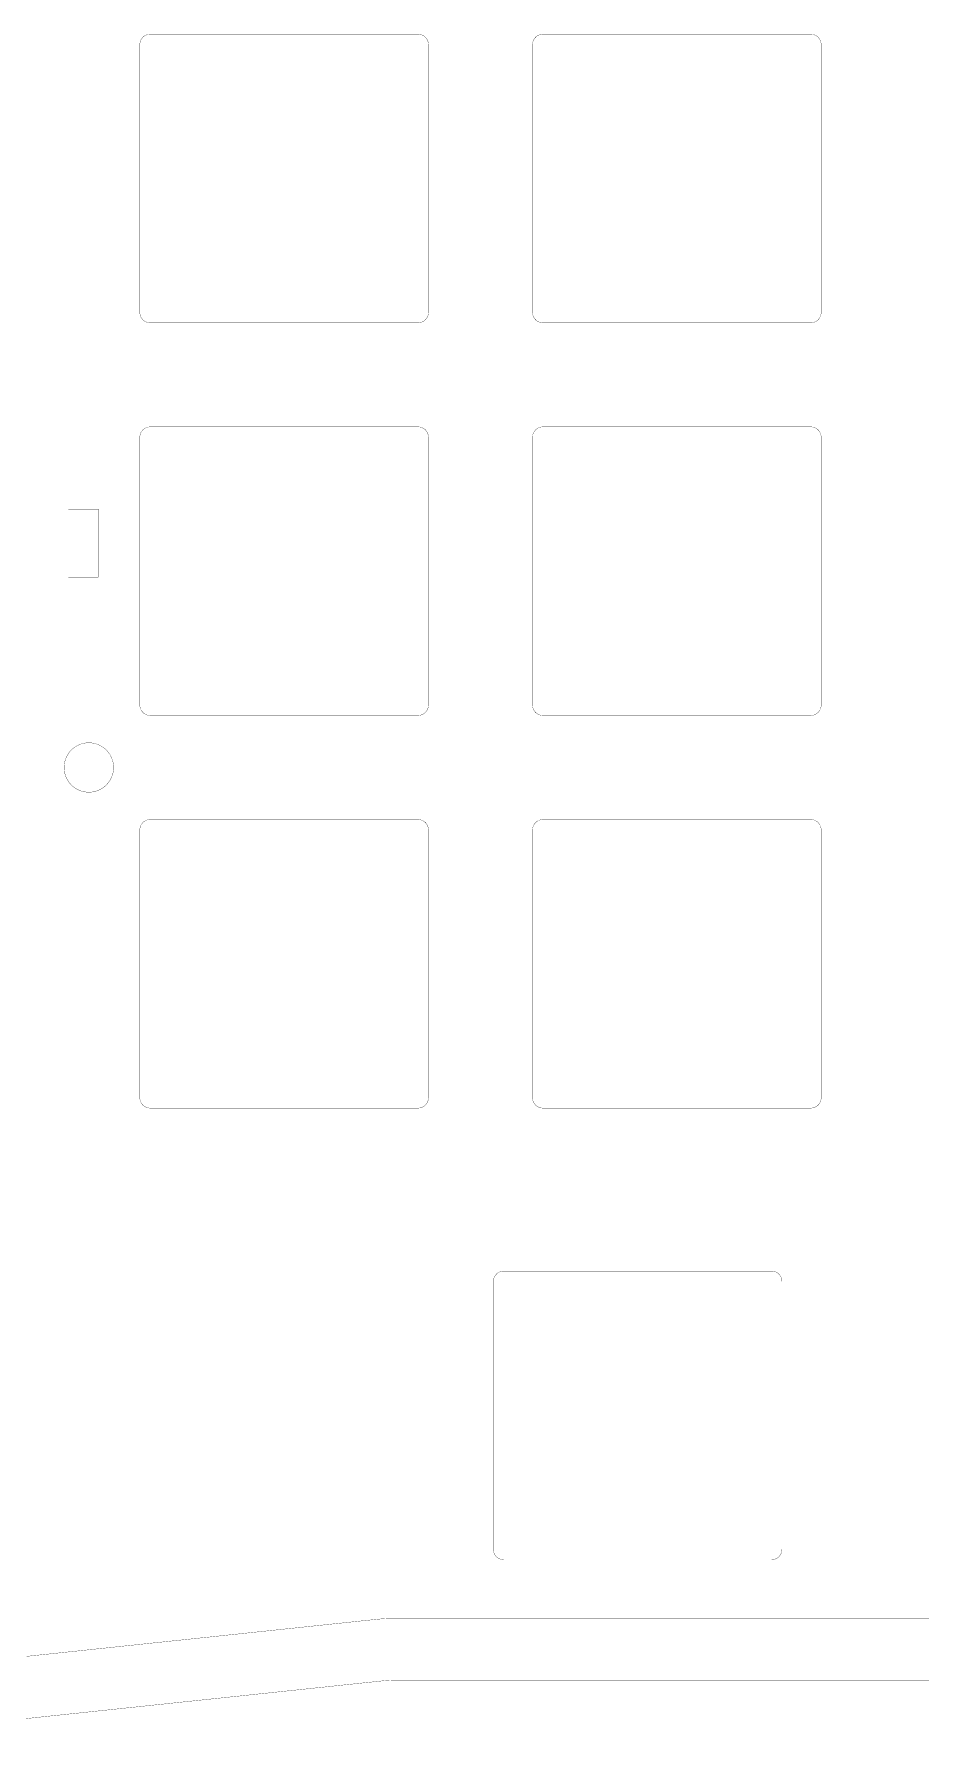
# Model space of a CAD drawing. Header units: inches. Extents: x -214 to 438, y -213 to 250.
# Drawn here: x -32.7 to 10.3, y 71.2 to 153.9 of the extents above; entities that cross this region are included whole.
import ezdxf

# ---------------------------------------------------------------- set-up
doc = ezdxf.new("R2010")
doc.units = ezdxf.units.IN
doc.layers.add('Drawing', color=216, linetype='Continuous')
doc.layers.add('Drawing3', color=56, linetype='Continuous')

msp = doc.modelspace()

# ---------------------------------------------------------------- linework, layer by layer
at = {"layer": 'Drawing', "const_width": 0.0127}
for points in [[(-31.026, 130.836), (-29.566, 130.836)], [(-31.026, 127.536), (-31.026, 130.836)], [(-29.566, 127.536), (-29.566, 130.836)], [(-31.026, 127.536), (-29.566, 127.536)]]:
    msp.add_lwpolyline(points, dxfattribs=at)
at = {"layer": 'Drawing3', "const_width": 0.0127}
for points in [[(-27.309, 153.805, -0.043665), (-27.23, 153.842)], [(-27.23, 153.842, -0.043848), (-27.146, 153.865)], [(-27.146, 153.865, -0.044044), (-27.058, 153.873)], [(-14.059, 153.873, -0.044794), (-13.97, 153.865)], [(-13.97, 153.865, -0.04285), (-13.887, 153.842)], [(-13.887, 153.842, -0.043009), (-13.809, 153.806)], [(-8.259, 153.805, -0.043665), (-8.18, 153.842)], [(-8.18, 153.842, -0.043848), (-8.096, 153.865)], [(-8.096, 153.865, -0.044044), (-8.008, 153.873)], [(4.991, 153.873, -0.044794), (5.08, 153.865)], [(5.08, 153.865, -0.04285), (5.163, 153.842)], [(5.163, 153.842, -0.043009), (5.241, 153.806)], [(-27.558, 153.373, -0.044794), (-27.55, 153.462)], [(-27.55, 153.462, -0.04285), (-27.527, 153.545)], [(-27.527, 153.545, -0.043009), (-27.491, 153.623)], [(-27.491, 153.623, -0.043168), (-27.442, 153.693)], [(-27.442, 153.693, -0.043329), (-27.38, 153.755)], [(-27.38, 153.755, -0.043493), (-27.309, 153.805)], [(-13.809, 153.806, -0.043168), (-13.738, 153.756)], [(-13.738, 153.756, -0.043329), (-13.677, 153.695)], [(-13.677, 153.695, -0.043493), (-13.627, 153.624)], [(-13.627, 153.624, -0.043665), (-13.59, 153.545)], [(-13.59, 153.545, -0.043848), (-13.567, 153.461)], [(-13.567, 153.461, -0.044044), (-13.559, 153.373)], [(-8.508, 153.373, -0.044794), (-8.5, 153.462)], [(-8.5, 153.462, -0.04285), (-8.477, 153.545)], [(-8.477, 153.545, -0.043009), (-8.441, 153.623)], [(-8.441, 153.623, -0.043168), (-8.392, 153.693)], [(-8.392, 153.693, -0.043329), (-8.33, 153.755)], [(-8.33, 153.755, -0.043493), (-8.259, 153.805)], [(5.241, 153.806, -0.043168), (5.312, 153.756)], [(5.312, 153.756, -0.043329), (5.373, 153.695)], [(5.373, 153.695, -0.043493), (5.423, 153.624)], [(5.423, 153.624, -0.043665), (5.46, 153.545)], [(5.46, 153.545, -0.043848), (5.483, 153.461)], [(5.483, 153.461, -0.044044), (5.491, 153.373)], [(-27.55, 140.286, -0.044044), (-27.558, 140.374)], [(-27.527, 140.201, -0.043848), (-27.55, 140.286)], [(-27.49, 140.122, -0.043665), (-27.527, 140.201)], [(-27.44, 140.051, -0.043493), (-27.49, 140.122)], [(-27.379, 139.99, -0.043329), (-27.44, 140.051)], [(-27.308, 139.941, -0.043168), (-27.379, 139.99)], [(-27.23, 139.904, -0.043009), (-27.308, 139.941)], [(-27.147, 139.882, -0.04285), (-27.23, 139.904)], [(-27.058, 139.874, -0.044794), (-27.147, 139.882)], [(-13.971, 139.882, -0.044044), (-14.059, 139.874)], [(-13.886, 139.904, -0.043848), (-13.971, 139.882)], [(-13.807, 139.942, -0.043665), (-13.886, 139.904)], [(-13.736, 139.992, -0.043493), (-13.807, 139.942)], [(-13.675, 140.053, -0.043329), (-13.736, 139.992)], [(-13.626, 140.124, -0.043168), (-13.675, 140.053)], [(-13.589, 140.202, -0.043009), (-13.626, 140.124)], [(-13.567, 140.285, -0.04285), (-13.589, 140.202)], [(-13.559, 140.374, -0.044794), (-13.567, 140.285)], [(-8.5, 140.286, -0.044044), (-8.508, 140.374)], [(-8.477, 140.201, -0.043848), (-8.5, 140.286)], [(-8.44, 140.122, -0.043665), (-8.477, 140.201)], [(-8.39, 140.051, -0.043493), (-8.44, 140.122)], [(-8.329, 139.99, -0.043329), (-8.39, 140.051)], [(-8.258, 139.941, -0.043168), (-8.329, 139.99)], [(-8.18, 139.904, -0.043009), (-8.258, 139.941)], [(-8.097, 139.882, -0.04285), (-8.18, 139.904)], [(-8.008, 139.874, -0.044794), (-8.097, 139.882)], [(5.079, 139.882, -0.044044), (4.991, 139.874)], [(5.164, 139.904, -0.043848), (5.079, 139.882)], [(5.243, 139.942, -0.043665), (5.164, 139.904)], [(5.314, 139.992, -0.043493), (5.243, 139.942)], [(5.375, 140.053, -0.043329), (5.314, 139.992)], [(5.424, 140.124, -0.043168), (5.375, 140.053)], [(5.461, 140.202, -0.043009), (5.424, 140.124)], [(5.483, 140.285, -0.04285), (5.461, 140.202)], [(5.491, 140.374, -0.044794), (5.483, 140.285)], [(-27.23, 134.792, -0.043848), (-27.146, 134.815)], [(-27.146, 134.815, -0.044044), (-27.058, 134.823)], [(-14.059, 134.823, -0.044794), (-13.97, 134.815)], [(-13.97, 134.815, -0.04285), (-13.887, 134.792)], [(-8.18, 134.792, -0.043848), (-8.096, 134.815)], [(-8.096, 134.815, -0.044044), (-8.008, 134.823)], [(4.991, 134.823, -0.044794), (5.08, 134.815)], [(5.08, 134.815, -0.04285), (5.163, 134.792)], [(-27.558, 134.323, -0.044794), (-27.55, 134.412)], [(-27.55, 134.412, -0.04285), (-27.527, 134.495)], [(-27.527, 134.495, -0.043009), (-27.491, 134.573)], [(-27.491, 134.573, -0.043168), (-27.442, 134.643)], [(-27.442, 134.643, -0.043329), (-27.38, 134.705)], [(-27.38, 134.705, -0.043493), (-27.309, 134.755)], [(-27.309, 134.755, -0.043665), (-27.23, 134.792)], [(-13.887, 134.792, -0.043009), (-13.809, 134.756)], [(-13.809, 134.756, -0.043168), (-13.738, 134.706)], [(-13.738, 134.706, -0.043329), (-13.677, 134.645)], [(-13.677, 134.645, -0.043493), (-13.627, 134.574)], [(-13.627, 134.574, -0.043665), (-13.59, 134.495)], [(-13.59, 134.495, -0.043848), (-13.567, 134.411)], [(-13.567, 134.411, -0.044044), (-13.559, 134.323)], [(-8.508, 134.323, -0.044794), (-8.5, 134.412)], [(-8.5, 134.412, -0.04285), (-8.477, 134.495)], [(-8.477, 134.495, -0.043009), (-8.441, 134.573)], [(-8.441, 134.573, -0.043168), (-8.392, 134.643)], [(-8.392, 134.643, -0.043329), (-8.33, 134.705)], [(-8.33, 134.705, -0.043493), (-8.259, 134.755)], [(-8.259, 134.755, -0.043665), (-8.18, 134.792)], [(5.163, 134.792, -0.043009), (5.241, 134.756)], [(5.241, 134.756, -0.043168), (5.312, 134.706)], [(5.312, 134.706, -0.043329), (5.373, 134.645)], [(5.373, 134.645, -0.043493), (5.423, 134.574)], [(5.423, 134.574, -0.043665), (5.46, 134.495)], [(5.46, 134.495, -0.043848), (5.483, 134.411)], [(5.483, 134.411, -0.044044), (5.491, 134.323)], [(-27.55, 121.236, -0.044044), (-27.558, 121.324)], [(-27.527, 121.151, -0.043848), (-27.55, 121.236)], [(-27.49, 121.072, -0.043665), (-27.527, 121.151)], [(-27.44, 121.001, -0.043493), (-27.49, 121.072)], [(-27.379, 120.94, -0.043329), (-27.44, 121.001)], [(-27.308, 120.891, -0.043168), (-27.379, 120.94)], [(-27.23, 120.854, -0.043009), (-27.308, 120.891)], [(-27.147, 120.832, -0.04285), (-27.23, 120.854)], [(-27.058, 120.824, -0.044794), (-27.147, 120.832)], [(-13.971, 120.832, -0.044044), (-14.059, 120.824)], [(-13.886, 120.854, -0.043848), (-13.971, 120.832)], [(-13.807, 120.892, -0.043665), (-13.886, 120.854)], [(-13.736, 120.942, -0.043493), (-13.807, 120.892)], [(-13.675, 121.003, -0.043329), (-13.736, 120.942)], [(-13.626, 121.074, -0.043168), (-13.675, 121.003)], [(-13.589, 121.152, -0.043009), (-13.626, 121.074)], [(-13.567, 121.235, -0.04285), (-13.589, 121.152)], [(-13.559, 121.324, -0.044794), (-13.567, 121.235)], [(-8.5, 121.236, -0.044044), (-8.508, 121.324)], [(-8.477, 121.151, -0.043848), (-8.5, 121.236)], [(-8.44, 121.072, -0.043665), (-8.477, 121.151)], [(-8.39, 121.001, -0.043493), (-8.44, 121.072)], [(-8.329, 120.94, -0.043329), (-8.39, 121.001)], [(-8.258, 120.891, -0.043168), (-8.329, 120.94)], [(-8.18, 120.854, -0.043009), (-8.258, 120.891)], [(-8.097, 120.832, -0.04285), (-8.18, 120.854)], [(-8.008, 120.824, -0.044794), (-8.097, 120.832)], [(5.079, 120.832, -0.044044), (4.991, 120.824)], [(5.164, 120.854, -0.043848), (5.079, 120.832)], [(5.243, 120.892, -0.043665), (5.164, 120.854)], [(5.314, 120.942, -0.043493), (5.243, 120.892)], [(5.375, 121.003, -0.043329), (5.314, 120.942)], [(5.424, 121.074, -0.043168), (5.375, 121.003)], [(5.461, 121.152, -0.043009), (5.424, 121.074)], [(5.483, 121.235, -0.04285), (5.461, 121.152)], [(5.491, 121.324, -0.044794), (5.483, 121.235)], [(-27.558, 115.273, -0.044794), (-27.55, 115.362)], [(-27.55, 115.362, -0.04285), (-27.527, 115.445)], [(-27.527, 115.445, -0.043009), (-27.491, 115.523)], [(-27.491, 115.523, -0.043168), (-27.442, 115.593)], [(-27.442, 115.593, -0.043329), (-27.38, 115.655)], [(-27.38, 115.655, -0.043493), (-27.309, 115.705)], [(-27.309, 115.705, -0.043665), (-27.23, 115.742)], [(-27.23, 115.742, -0.043848), (-27.146, 115.765)], [(-27.146, 115.765, -0.044044), (-27.058, 115.773)], [(-14.059, 115.773, -0.044794), (-13.97, 115.765)], [(-13.97, 115.765, -0.04285), (-13.887, 115.742)], [(-13.887, 115.742, -0.043009), (-13.809, 115.706)], [(-13.809, 115.706, -0.043168), (-13.738, 115.656)], [(-13.738, 115.656, -0.043329), (-13.677, 115.595)], [(-13.677, 115.595, -0.043493), (-13.627, 115.524)], [(-13.627, 115.524, -0.043665), (-13.59, 115.445)], [(-13.59, 115.445, -0.043848), (-13.567, 115.361)], [(-13.567, 115.361, -0.044044), (-13.559, 115.273)], [(-8.508, 115.273, -0.044794), (-8.5, 115.362)], [(-8.5, 115.362, -0.04285), (-8.477, 115.445)], [(-8.477, 115.445, -0.043009), (-8.441, 115.523)], [(-8.441, 115.523, -0.043168), (-8.392, 115.593)], [(-8.392, 115.593, -0.043329), (-8.33, 115.655)], [(-8.33, 115.655, -0.043493), (-8.259, 115.705)], [(-8.259, 115.705, -0.043665), (-8.18, 115.742)], [(-8.18, 115.742, -0.043848), (-8.096, 115.765)], [(-8.096, 115.765, -0.044044), (-8.008, 115.773)], [(4.991, 115.773, -0.044794), (5.08, 115.765)], [(5.08, 115.765, -0.04285), (5.163, 115.742)], [(5.163, 115.742, -0.043009), (5.241, 115.706)], [(5.241, 115.706, -0.043168), (5.312, 115.656)], [(5.312, 115.656, -0.043329), (5.373, 115.595)], [(5.373, 115.595, -0.043493), (5.423, 115.524)], [(5.423, 115.524, -0.043665), (5.46, 115.445)], [(5.46, 115.445, -0.043848), (5.483, 115.361)], [(5.483, 115.361, -0.044044), (5.491, 115.273)], [(-27.55, 102.186, -0.044044), (-27.558, 102.274)], [(-27.527, 102.101, -0.043848), (-27.55, 102.186)], [(-27.49, 102.022, -0.043665), (-27.527, 102.101)], [(-27.44, 101.951, -0.043493), (-27.49, 102.022)], [(-27.379, 101.89, -0.043329), (-27.44, 101.951)], [(-27.308, 101.841, -0.043168), (-27.379, 101.89)], [(-27.23, 101.804, -0.043009), (-27.308, 101.841)], [(-27.147, 101.782, -0.04285), (-27.23, 101.804)], [(-27.058, 101.774, -0.044794), (-27.147, 101.782)], [(-13.971, 101.782, -0.044044), (-14.059, 101.774)], [(-13.886, 101.804, -0.043848), (-13.971, 101.782)], [(-13.807, 101.842, -0.043665), (-13.886, 101.804)], [(-13.736, 101.892, -0.043493), (-13.807, 101.842)], [(-13.675, 101.953, -0.043329), (-13.736, 101.892)], [(-13.626, 102.024, -0.043168), (-13.675, 101.953)], [(-13.589, 102.102, -0.043009), (-13.626, 102.024)], [(-13.567, 102.185, -0.04285), (-13.589, 102.102)], [(-13.559, 102.274, -0.044794), (-13.567, 102.185)], [(-8.5, 102.186, -0.044044), (-8.508, 102.274)], [(-8.477, 102.101, -0.043848), (-8.5, 102.186)], [(-8.44, 102.022, -0.043665), (-8.477, 102.101)], [(-8.39, 101.951, -0.043493), (-8.44, 102.022)], [(-8.329, 101.89, -0.043329), (-8.39, 101.951)], [(-8.258, 101.841, -0.043168), (-8.329, 101.89)], [(-8.18, 101.804, -0.043009), (-8.258, 101.841)], [(-8.097, 101.782, -0.04285), (-8.18, 101.804)], [(-8.008, 101.774, -0.044794), (-8.097, 101.782)], [(5.079, 101.782, -0.044044), (4.991, 101.774)], [(5.164, 101.804, -0.043848), (5.079, 101.782)], [(5.243, 101.842, -0.043665), (5.164, 101.804)], [(5.314, 101.892, -0.043493), (5.243, 101.842)], [(5.375, 101.953, -0.043329), (5.314, 101.892)], [(5.424, 102.024, -0.043168), (5.375, 101.953)], [(5.461, 102.102, -0.043009), (5.424, 102.024)], [(5.483, 102.185, -0.04285), (5.461, 102.102)], [(5.491, 102.274, -0.044794), (5.483, 102.185)], [(-10.4, 93.454, -0.04285), (-10.378, 93.537)], [(-10.378, 93.537, -0.043009), (-10.341, 93.615)], [(-10.341, 93.615, -0.043168), (-10.292, 93.685)], [(-10.292, 93.685, -0.043329), (-10.231, 93.747)], [(-10.231, 93.747, -0.043493), (-10.159, 93.797)], [(-10.159, 93.797, -0.043665), (-10.08, 93.834)], [(-10.08, 93.834, -0.043848), (-9.996, 93.857)], [(-9.996, 93.857, -0.044044), (-9.908, 93.865)], [(3.091, 93.865, -0.044794), (3.18, 93.857)], [(3.18, 93.857, -0.04285), (3.263, 93.834)], [(3.263, 93.834, -0.043009), (3.341, 93.798)], [(3.341, 93.798, -0.043168), (3.412, 93.748)], [(3.412, 93.748, -0.043329), (3.473, 93.687)], [(3.473, 93.687, -0.043493), (3.523, 93.616)], [(3.523, 93.616, -0.043665), (3.56, 93.537)], [(3.56, 93.537, -0.043848), (3.583, 93.452)], [(-10.408, 93.365, -0.044794), (-10.4, 93.454)], [(3.583, 93.452, -0.044044), (3.591, 93.365)], [(-10.4, 80.278, -0.044044), (-10.408, 80.366)], [(-10.377, 80.193, -0.043848), (-10.4, 80.278)], [(3.583, 80.276, -0.04285), (3.56, 80.194)], [(3.591, 80.366, -0.044794), (3.583, 80.276)], [(-10.34, 80.114, -0.043665), (-10.377, 80.193)], [(-10.29, 80.043, -0.043493), (-10.34, 80.114)], [(-10.229, 79.982, -0.043329), (-10.29, 80.043)], [(-10.158, 79.933, -0.043168), (-10.229, 79.982)], [(-10.08, 79.896, -0.043009), (-10.158, 79.933)], [(-9.997, 79.874, -0.04285), (-10.08, 79.896)], [(-9.908, 79.866, -0.044794), (-9.997, 79.874)], [(3.179, 79.873, -0.044044), (3.091, 79.866)], [(3.263, 79.896, -0.043848), (3.179, 79.873)], [(3.342, 79.934, -0.043665), (3.263, 79.896)], [(3.413, 79.984, -0.043493), (3.342, 79.934)], [(3.475, 80.045, -0.043329), (3.413, 79.984)], [(3.524, 80.116, -0.043168), (3.475, 80.045)], [(3.56, 80.194, -0.043009), (3.524, 80.116)], [(-16.102, 76.967, -0.02636), (-15.192, 77.015)], [(-15.786, 73.984, -0.02636), (-15.192, 74.015)]]:
    msp.add_lwpolyline(points, format="xyb", dxfattribs=at)
at = {"layer": 'Drawing3'}
for points, const_width in [([(-27.233, 153.842, 1), (-27.227, 153.842, 1)], 0.00635), ([(-27.233, 153.842, 1), (-27.227, 153.842, 1)], 0.00635), ([(-27.149, 153.865, 1), (-27.142, 153.865, 1)], 0.00635), ([(-27.149, 153.865, 1), (-27.142, 153.865, 1)], 0.00635), ([(-27.061, 153.873, 1), (-27.055, 153.873, 1)], 0.00635), ([(-14.062, 153.873, 1), (-14.056, 153.873, 1)], 0.00635), ([(-13.973, 153.865, 1), (-13.966, 153.865, 1)], 0.00635), ([(-13.973, 153.865, 1), (-13.966, 153.865, 1)], 0.00635), ([(-13.89, 153.842, 1), (-13.884, 153.842, 1)], 0.00635), ([(-13.89, 153.842, 1), (-13.884, 153.842, 1)], 0.00635), ([(-8.183, 153.842, 1), (-8.177, 153.842, 1)], 0.00635), ([(-8.183, 153.842, 1), (-8.177, 153.842, 1)], 0.00635), ([(-8.099, 153.865, 1), (-8.092, 153.865, 1)], 0.00635), ([(-8.099, 153.865, 1), (-8.092, 153.865, 1)], 0.00635), ([(-8.011, 153.873, 1), (-8.005, 153.873, 1)], 0.00635), ([(4.988, 153.873, 1), (4.994, 153.873, 1)], 0.00635), ([(5.077, 153.865, 1), (5.084, 153.865, 1)], 0.00635), ([(5.077, 153.865, 1), (5.084, 153.865, 1)], 0.00635), ([(5.16, 153.842, 1), (5.166, 153.842, 1)], 0.00635), ([(5.16, 153.842, 1), (5.166, 153.842, 1)], 0.00635), ([(-27.561, 153.373, 1), (-27.555, 153.373, 1)], 0.00635), ([(-27.553, 153.462, 1), (-27.547, 153.462, 1)], 0.00635), ([(-27.553, 153.462, 1), (-27.547, 153.462, 1)], 0.00635), ([(-27.531, 153.545, 1), (-27.524, 153.545, 1)], 0.00635), ([(-27.531, 153.545, 1), (-27.524, 153.545, 1)], 0.00635), ([(-27.494, 153.623, 1), (-27.488, 153.623, 1)], 0.00635), ([(-27.494, 153.623, 1), (-27.488, 153.623, 1)], 0.00635), ([(-27.445, 153.693, 1), (-27.438, 153.693, 1)], 0.00635), ([(-27.445, 153.693, 1), (-27.438, 153.693, 1)], 0.00635), ([(-27.384, 153.755, 1), (-27.377, 153.755, 1)], 0.00635), ([(-27.384, 153.755, 1), (-27.377, 153.755, 1)], 0.00635), ([(-27.312, 153.805, 1), (-27.306, 153.805, 1)], 0.00635), ([(-27.312, 153.805, 1), (-27.306, 153.805, 1)], 0.00635), ([(-13.812, 153.806, 1), (-13.806, 153.806, 1)], 0.00635), ([(-13.812, 153.806, 1), (-13.806, 153.806, 1)], 0.00635), ([(-13.741, 153.756, 1), (-13.735, 153.756, 1)], 0.00635), ([(-13.741, 153.756, 1), (-13.735, 153.756, 1)], 0.00635), ([(-13.68, 153.695, 1), (-13.674, 153.695, 1)], 0.00635), ([(-13.68, 153.695, 1), (-13.674, 153.695, 1)], 0.00635), ([(-13.63, 153.624, 1), (-13.624, 153.624, 1)], 0.00635), ([(-13.63, 153.624, 1), (-13.624, 153.624, 1)], 0.00635), ([(-13.593, 153.545, 1), (-13.586, 153.545, 1)], 0.00635), ([(-13.593, 153.545, 1), (-13.586, 153.545, 1)], 0.00635), ([(-13.57, 153.461, 1), (-13.563, 153.461, 1)], 0.00635), ([(-13.57, 153.461, 1), (-13.563, 153.461, 1)], 0.00635), ([(-13.562, 153.373, 1), (-13.556, 153.373, 1)], 0.00635), ([(-8.511, 153.373, 1), (-8.505, 153.373, 1)], 0.00635), ([(-8.503, 153.462, 1), (-8.497, 153.462, 1)], 0.00635), ([(-8.503, 153.462, 1), (-8.497, 153.462, 1)], 0.00635), ([(-8.481, 153.545, 1), (-8.474, 153.545, 1)], 0.00635), ([(-8.481, 153.545, 1), (-8.474, 153.545, 1)], 0.00635), ([(-8.444, 153.623, 1), (-8.438, 153.623, 1)], 0.00635), ([(-8.444, 153.623, 1), (-8.438, 153.623, 1)], 0.00635), ([(-8.395, 153.693, 1), (-8.388, 153.693, 1)], 0.00635), ([(-8.395, 153.693, 1), (-8.388, 153.693, 1)], 0.00635), ([(-8.334, 153.755, 1), (-8.327, 153.755, 1)], 0.00635), ([(-8.334, 153.755, 1), (-8.327, 153.755, 1)], 0.00635), ([(-8.262, 153.805, 1), (-8.256, 153.805, 1)], 0.00635), ([(-8.262, 153.805, 1), (-8.256, 153.805, 1)], 0.00635), ([(5.238, 153.806, 1), (5.244, 153.806, 1)], 0.00635), ([(5.238, 153.806, 1), (5.244, 153.806, 1)], 0.00635), ([(5.309, 153.756, 1), (5.315, 153.756, 1)], 0.00635), ([(5.309, 153.756, 1), (5.315, 153.756, 1)], 0.00635), ([(5.37, 153.695, 1), (5.376, 153.695, 1)], 0.00635), ([(5.37, 153.695, 1), (5.376, 153.695, 1)], 0.00635), ([(5.42, 153.624, 1), (5.426, 153.624, 1)], 0.00635), ([(5.42, 153.624, 1), (5.426, 153.624, 1)], 0.00635), ([(5.457, 153.545, 1), (5.464, 153.545, 1)], 0.00635), ([(5.457, 153.545, 1), (5.464, 153.545, 1)], 0.00635), ([(5.48, 153.461, 1), (5.487, 153.461, 1)], 0.00635), ([(5.48, 153.461, 1), (5.487, 153.461, 1)], 0.00635), ([(5.488, 153.373, 1), (5.494, 153.373, 1)], 0.00635), ([(-27.561, 140.374, 1), (-27.555, 140.374, 1)], 0.00635), ([(-27.553, 140.286, 1), (-27.547, 140.286, 1)], 0.00635), ([(-27.553, 140.286, 1), (-27.547, 140.286, 1)], 0.00635), ([(-27.53, 140.201, 1), (-27.524, 140.201, 1)], 0.00635), ([(-27.53, 140.201, 1), (-27.524, 140.201, 1)], 0.00635), ([(-27.493, 140.122, 1), (-27.487, 140.122, 1)], 0.00635), ([(-27.493, 140.122, 1), (-27.487, 140.122, 1)], 0.00635), ([(-27.443, 140.051, 1), (-27.437, 140.051, 1)], 0.00635), ([(-27.443, 140.051, 1), (-27.437, 140.051, 1)], 0.00635), ([(-27.382, 139.99, 1), (-27.375, 139.99, 1)], 0.00635), ([(-27.382, 139.99, 1), (-27.375, 139.99, 1)], 0.00635), ([(-27.311, 139.941, 1), (-27.305, 139.941, 1)], 0.00635), ([(-27.311, 139.941, 1), (-27.305, 139.941, 1)], 0.00635), ([(-27.233, 139.904, 1), (-27.227, 139.904, 1)], 0.00635), ([(-27.233, 139.904, 1), (-27.227, 139.904, 1)], 0.00635), ([(-27.15, 139.882, 1), (-27.144, 139.882, 1)], 0.00635), ([(-27.15, 139.882, 1), (-27.144, 139.882, 1)], 0.00635), ([(-27.061, 139.874, 1), (-27.055, 139.874, 1)], 0.00635), ([(-14.062, 139.874, 1), (-14.056, 139.874, 1)], 0.00635), ([(-13.974, 139.882, 1), (-13.968, 139.882, 1)], 0.00635), ([(-13.974, 139.882, 1), (-13.968, 139.882, 1)], 0.00635), ([(-13.89, 139.904, 1), (-13.883, 139.904, 1)], 0.00635), ([(-13.89, 139.904, 1), (-13.883, 139.904, 1)], 0.00635), ([(-13.811, 139.942, 1), (-13.804, 139.942, 1)], 0.00635), ([(-13.811, 139.942, 1), (-13.804, 139.942, 1)], 0.00635), ([(-13.74, 139.992, 1), (-13.733, 139.992, 1)], 0.00635), ([(-13.74, 139.992, 1), (-13.733, 139.992, 1)], 0.00635), ([(-13.678, 140.053, 1), (-13.672, 140.053, 1)], 0.00635), ([(-13.678, 140.053, 1), (-13.672, 140.053, 1)], 0.00635), ([(-13.629, 140.124, 1), (-13.623, 140.124, 1)], 0.00635), ([(-13.629, 140.124, 1), (-13.623, 140.124, 1)], 0.00635), ([(-13.593, 140.202, 1), (-13.586, 140.202, 1)], 0.00635), ([(-13.593, 140.202, 1), (-13.586, 140.202, 1)], 0.00635), ([(-13.57, 140.285, 1), (-13.564, 140.285, 1)], 0.00635), ([(-13.57, 140.285, 1), (-13.564, 140.285, 1)], 0.00635), ([(-13.562, 140.374, 1), (-13.556, 140.374, 1)], 0.00635), ([(-8.511, 140.374, 1), (-8.505, 140.374, 1)], 0.00635), ([(-8.503, 140.286, 1), (-8.497, 140.286, 1)], 0.00635), ([(-8.503, 140.286, 1), (-8.497, 140.286, 1)], 0.00635), ([(-8.48, 140.201, 1), (-8.474, 140.201, 1)], 0.00635), ([(-8.48, 140.201, 1), (-8.474, 140.201, 1)], 0.00635), ([(-8.443, 140.122, 1), (-8.437, 140.122, 1)], 0.00635), ([(-8.443, 140.122, 1), (-8.437, 140.122, 1)], 0.00635), ([(-8.393, 140.051, 1), (-8.387, 140.051, 1)], 0.00635), ([(-8.393, 140.051, 1), (-8.387, 140.051, 1)], 0.00635), ([(-8.332, 139.99, 1), (-8.325, 139.99, 1)], 0.00635), ([(-8.332, 139.99, 1), (-8.325, 139.99, 1)], 0.00635), ([(-8.261, 139.941, 1), (-8.255, 139.941, 1)], 0.00635), ([(-8.261, 139.941, 1), (-8.255, 139.941, 1)], 0.00635), ([(-8.183, 139.904, 1), (-8.177, 139.904, 1)], 0.00635), ([(-8.183, 139.904, 1), (-8.177, 139.904, 1)], 0.00635), ([(-8.1, 139.882, 1), (-8.094, 139.882, 1)], 0.00635), ([(-8.1, 139.882, 1), (-8.094, 139.882, 1)], 0.00635), ([(-8.011, 139.874, 1), (-8.005, 139.874, 1)], 0.00635), ([(4.988, 139.874, 1), (4.994, 139.874, 1)], 0.00635), ([(5.076, 139.882, 1), (5.082, 139.882, 1)], 0.00635), ([(5.076, 139.882, 1), (5.082, 139.882, 1)], 0.00635), ([(5.16, 139.904, 1), (5.167, 139.904, 1)], 0.00635), ([(5.16, 139.904, 1), (5.167, 139.904, 1)], 0.00635), ([(5.239, 139.942, 1), (5.246, 139.942, 1)], 0.00635), ([(5.239, 139.942, 1), (5.246, 139.942, 1)], 0.00635), ([(5.31, 139.992, 1), (5.317, 139.992, 1)], 0.00635), ([(5.31, 139.992, 1), (5.317, 139.992, 1)], 0.00635), ([(5.372, 140.053, 1), (5.378, 140.053, 1)], 0.00635), ([(5.372, 140.053, 1), (5.378, 140.053, 1)], 0.00635), ([(5.421, 140.124, 1), (5.427, 140.124, 1)], 0.00635), ([(5.421, 140.124, 1), (5.427, 140.124, 1)], 0.00635), ([(5.457, 140.202, 1), (5.464, 140.202, 1)], 0.00635), ([(5.457, 140.202, 1), (5.464, 140.202, 1)], 0.00635), ([(5.48, 140.285, 1), (5.486, 140.285, 1)], 0.00635), ([(5.48, 140.285, 1), (5.486, 140.285, 1)], 0.00635), ([(5.488, 140.374, 1), (5.494, 140.374, 1)], 0.00635), ([(-27.149, 134.815, 1), (-27.142, 134.815, 1)], 0.00635), ([(-27.149, 134.815, 1), (-27.142, 134.815, 1)], 0.00635), ([(-27.061, 134.823, 1), (-27.055, 134.823, 1)], 0.00635), ([(-14.062, 134.823, 1), (-14.056, 134.823, 1)], 0.00635), ([(-13.973, 134.815, 1), (-13.966, 134.815, 1)], 0.00635), ([(-13.973, 134.815, 1), (-13.966, 134.815, 1)], 0.00635), ([(-8.099, 134.815, 1), (-8.092, 134.815, 1)], 0.00635), ([(-8.099, 134.815, 1), (-8.092, 134.815, 1)], 0.00635), ([(-8.011, 134.823, 1), (-8.005, 134.823, 1)], 0.00635), ([(4.988, 134.823, 1), (4.994, 134.823, 1)], 0.00635), ([(5.077, 134.815, 1), (5.084, 134.815, 1)], 0.00635), ([(5.077, 134.815, 1), (5.084, 134.815, 1)], 0.00635), ([(-27.561, 134.323, 1), (-27.555, 134.323, 1)], 0.00635), ([(-27.553, 134.412, 1), (-27.547, 134.412, 1)], 0.00635), ([(-27.553, 134.412, 1), (-27.547, 134.412, 1)], 0.00635), ([(-27.531, 134.495, 1), (-27.524, 134.495, 1)], 0.00635), ([(-27.531, 134.495, 1), (-27.524, 134.495, 1)], 0.00635), ([(-27.494, 134.573, 1), (-27.488, 134.573, 1)], 0.00635), ([(-27.494, 134.573, 1), (-27.488, 134.573, 1)], 0.00635), ([(-27.445, 134.643, 1), (-27.438, 134.643, 1)], 0.00635), ([(-27.445, 134.643, 1), (-27.438, 134.643, 1)], 0.00635), ([(-27.384, 134.705, 1), (-27.377, 134.705, 1)], 0.00635), ([(-27.384, 134.705, 1), (-27.377, 134.705, 1)], 0.00635), ([(-27.312, 134.755, 1), (-27.306, 134.755, 1)], 0.00635), ([(-27.312, 134.755, 1), (-27.306, 134.755, 1)], 0.00635), ([(-27.233, 134.792, 1), (-27.227, 134.792, 1)], 0.00635), ([(-27.233, 134.792, 1), (-27.227, 134.792, 1)], 0.00635), ([(-13.89, 134.792, 1), (-13.884, 134.792, 1)], 0.00635), ([(-13.89, 134.792, 1), (-13.884, 134.792, 1)], 0.00635), ([(-13.812, 134.756, 1), (-13.806, 134.756, 1)], 0.00635), ([(-13.812, 134.756, 1), (-13.806, 134.756, 1)], 0.00635), ([(-13.741, 134.706, 1), (-13.735, 134.706, 1)], 0.00635), ([(-13.741, 134.706, 1), (-13.735, 134.706, 1)], 0.00635), ([(-13.68, 134.645, 1), (-13.674, 134.645, 1)], 0.00635), ([(-13.68, 134.645, 1), (-13.674, 134.645, 1)], 0.00635), ([(-13.63, 134.574, 1), (-13.624, 134.574, 1)], 0.00635), ([(-13.63, 134.574, 1), (-13.624, 134.574, 1)], 0.00635), ([(-13.593, 134.495, 1), (-13.586, 134.495, 1)], 0.00635), ([(-13.593, 134.495, 1), (-13.586, 134.495, 1)], 0.00635), ([(-13.57, 134.411, 1), (-13.563, 134.411, 1)], 0.00635), ([(-13.57, 134.411, 1), (-13.563, 134.411, 1)], 0.00635), ([(-13.562, 134.323, 1), (-13.556, 134.323, 1)], 0.00635), ([(-8.511, 134.323, 1), (-8.505, 134.323, 1)], 0.00635), ([(-8.503, 134.412, 1), (-8.497, 134.412, 1)], 0.00635), ([(-8.503, 134.412, 1), (-8.497, 134.412, 1)], 0.00635), ([(-8.481, 134.495, 1), (-8.474, 134.495, 1)], 0.00635), ([(-8.481, 134.495, 1), (-8.474, 134.495, 1)], 0.00635), ([(-8.444, 134.573, 1), (-8.438, 134.573, 1)], 0.00635), ([(-8.444, 134.573, 1), (-8.438, 134.573, 1)], 0.00635), ([(-8.395, 134.643, 1), (-8.388, 134.643, 1)], 0.00635), ([(-8.395, 134.643, 1), (-8.388, 134.643, 1)], 0.00635), ([(-8.334, 134.705, 1), (-8.327, 134.705, 1)], 0.00635), ([(-8.334, 134.705, 1), (-8.327, 134.705, 1)], 0.00635), ([(-8.262, 134.755, 1), (-8.256, 134.755, 1)], 0.00635), ([(-8.262, 134.755, 1), (-8.256, 134.755, 1)], 0.00635), ([(-8.183, 134.792, 1), (-8.177, 134.792, 1)], 0.00635), ([(-8.183, 134.792, 1), (-8.177, 134.792, 1)], 0.00635), ([(5.16, 134.792, 1), (5.166, 134.792, 1)], 0.00635), ([(5.16, 134.792, 1), (5.166, 134.792, 1)], 0.00635), ([(5.238, 134.756, 1), (5.244, 134.756, 1)], 0.00635), ([(5.238, 134.756, 1), (5.244, 134.756, 1)], 0.00635), ([(5.309, 134.706, 1), (5.315, 134.706, 1)], 0.00635), ([(5.309, 134.706, 1), (5.315, 134.706, 1)], 0.00635), ([(5.37, 134.645, 1), (5.376, 134.645, 1)], 0.00635), ([(5.37, 134.645, 1), (5.376, 134.645, 1)], 0.00635), ([(5.42, 134.574, 1), (5.426, 134.574, 1)], 0.00635), ([(5.42, 134.574, 1), (5.426, 134.574, 1)], 0.00635), ([(5.457, 134.495, 1), (5.464, 134.495, 1)], 0.00635), ([(5.457, 134.495, 1), (5.464, 134.495, 1)], 0.00635), ([(5.48, 134.411, 1), (5.487, 134.411, 1)], 0.00635), ([(5.48, 134.411, 1), (5.487, 134.411, 1)], 0.00635), ([(5.488, 134.323, 1), (5.494, 134.323, 1)], 0.00635), ([(-27.561, 121.324, 1), (-27.555, 121.324, 1)], 0.00635), ([(-27.553, 121.236, 1), (-27.547, 121.236, 1)], 0.00635), ([(-27.553, 121.236, 1), (-27.547, 121.236, 1)], 0.00635), ([(-27.53, 121.151, 1), (-27.524, 121.151, 1)], 0.00635), ([(-27.53, 121.151, 1), (-27.524, 121.151, 1)], 0.00635), ([(-27.493, 121.072, 1), (-27.487, 121.072, 1)], 0.00635), ([(-27.493, 121.072, 1), (-27.487, 121.072, 1)], 0.00635), ([(-27.443, 121.001, 1), (-27.437, 121.001, 1)], 0.00635), ([(-27.443, 121.001, 1), (-27.437, 121.001, 1)], 0.00635), ([(-27.382, 120.94, 1), (-27.375, 120.94, 1)], 0.00635), ([(-27.382, 120.94, 1), (-27.375, 120.94, 1)], 0.00635), ([(-27.311, 120.891, 1), (-27.305, 120.891, 1)], 0.00635), ([(-27.311, 120.891, 1), (-27.305, 120.891, 1)], 0.00635), ([(-27.233, 120.854, 1), (-27.227, 120.854, 1)], 0.00635), ([(-27.233, 120.854, 1), (-27.227, 120.854, 1)], 0.00635), ([(-27.15, 120.832, 1), (-27.144, 120.832, 1)], 0.00635), ([(-27.15, 120.832, 1), (-27.144, 120.832, 1)], 0.00635), ([(-27.061, 120.824, 1), (-27.055, 120.824, 1)], 0.00635), ([(-14.062, 120.824, 1), (-14.056, 120.824, 1)], 0.00635), ([(-13.974, 120.832, 1), (-13.968, 120.832, 1)], 0.00635), ([(-13.974, 120.832, 1), (-13.968, 120.832, 1)], 0.00635), ([(-13.89, 120.854, 1), (-13.883, 120.854, 1)], 0.00635), ([(-13.89, 120.854, 1), (-13.883, 120.854, 1)], 0.00635), ([(-13.811, 120.892, 1), (-13.804, 120.892, 1)], 0.00635), ([(-13.811, 120.892, 1), (-13.804, 120.892, 1)], 0.00635), ([(-13.74, 120.942, 1), (-13.733, 120.942, 1)], 0.00635), ([(-13.74, 120.942, 1), (-13.733, 120.942, 1)], 0.00635), ([(-13.678, 121.003, 1), (-13.672, 121.003, 1)], 0.00635), ([(-13.678, 121.003, 1), (-13.672, 121.003, 1)], 0.00635), ([(-13.629, 121.074, 1), (-13.623, 121.074, 1)], 0.00635), ([(-13.629, 121.074, 1), (-13.623, 121.074, 1)], 0.00635), ([(-13.593, 121.152, 1), (-13.586, 121.152, 1)], 0.00635), ([(-13.593, 121.152, 1), (-13.586, 121.152, 1)], 0.00635), ([(-13.57, 121.235, 1), (-13.564, 121.235, 1)], 0.00635), ([(-13.57, 121.235, 1), (-13.564, 121.235, 1)], 0.00635), ([(-13.562, 121.324, 1), (-13.556, 121.324, 1)], 0.00635), ([(-8.511, 121.324, 1), (-8.505, 121.324, 1)], 0.00635), ([(-8.503, 121.236, 1), (-8.497, 121.236, 1)], 0.00635), ([(-8.503, 121.236, 1), (-8.497, 121.236, 1)], 0.00635), ([(-8.48, 121.151, 1), (-8.474, 121.151, 1)], 0.00635), ([(-8.48, 121.151, 1), (-8.474, 121.151, 1)], 0.00635), ([(-8.443, 121.072, 1), (-8.437, 121.072, 1)], 0.00635), ([(-8.443, 121.072, 1), (-8.437, 121.072, 1)], 0.00635), ([(-8.393, 121.001, 1), (-8.387, 121.001, 1)], 0.00635), ([(-8.393, 121.001, 1), (-8.387, 121.001, 1)], 0.00635), ([(-8.332, 120.94, 1), (-8.325, 120.94, 1)], 0.00635), ([(-8.332, 120.94, 1), (-8.325, 120.94, 1)], 0.00635), ([(-8.261, 120.891, 1), (-8.255, 120.891, 1)], 0.00635), ([(-8.261, 120.891, 1), (-8.255, 120.891, 1)], 0.00635), ([(-8.183, 120.854, 1), (-8.177, 120.854, 1)], 0.00635), ([(-8.183, 120.854, 1), (-8.177, 120.854, 1)], 0.00635), ([(-8.1, 120.832, 1), (-8.094, 120.832, 1)], 0.00635), ([(-8.1, 120.832, 1), (-8.094, 120.832, 1)], 0.00635), ([(-8.011, 120.824, 1), (-8.005, 120.824, 1)], 0.00635), ([(4.988, 120.824, 1), (4.994, 120.824, 1)], 0.00635), ([(5.076, 120.832, 1), (5.082, 120.832, 1)], 0.00635), ([(5.076, 120.832, 1), (5.082, 120.832, 1)], 0.00635), ([(5.16, 120.854, 1), (5.167, 120.854, 1)], 0.00635), ([(5.16, 120.854, 1), (5.167, 120.854, 1)], 0.00635), ([(5.239, 120.892, 1), (5.246, 120.892, 1)], 0.00635), ([(5.239, 120.892, 1), (5.246, 120.892, 1)], 0.00635), ([(5.31, 120.942, 1), (5.317, 120.942, 1)], 0.00635), ([(5.31, 120.942, 1), (5.317, 120.942, 1)], 0.00635), ([(5.372, 121.003, 1), (5.378, 121.003, 1)], 0.00635), ([(5.372, 121.003, 1), (5.378, 121.003, 1)], 0.00635), ([(5.421, 121.074, 1), (5.427, 121.074, 1)], 0.00635), ([(5.421, 121.074, 1), (5.427, 121.074, 1)], 0.00635), ([(5.457, 121.152, 1), (5.464, 121.152, 1)], 0.00635), ([(5.457, 121.152, 1), (5.464, 121.152, 1)], 0.00635), ([(5.48, 121.235, 1), (5.486, 121.235, 1)], 0.00635), ([(5.48, 121.235, 1), (5.486, 121.235, 1)], 0.00635), ([(5.488, 121.324, 1), (5.494, 121.324, 1)], 0.00635), ([(-28.832, 118.298, 1), (-31.232, 118.298, 1)], 0.0127), ([(-31.236, 118.298, 1), (-31.229, 118.298, 1)], 0.00635), ([(-28.836, 118.298, 1), (-28.829, 118.298, 1)], 0.00635), ([(-27.561, 115.273, 1), (-27.555, 115.273, 1)], 0.00635), ([(-27.553, 115.362, 1), (-27.547, 115.362, 1)], 0.00635), ([(-27.553, 115.362, 1), (-27.547, 115.362, 1)], 0.00635), ([(-27.531, 115.445, 1), (-27.524, 115.445, 1)], 0.00635), ([(-27.531, 115.445, 1), (-27.524, 115.445, 1)], 0.00635), ([(-27.494, 115.523, 1), (-27.488, 115.523, 1)], 0.00635), ([(-27.494, 115.523, 1), (-27.488, 115.523, 1)], 0.00635), ([(-27.445, 115.593, 1), (-27.438, 115.593, 1)], 0.00635), ([(-27.445, 115.593, 1), (-27.438, 115.593, 1)], 0.00635), ([(-27.384, 115.655, 1), (-27.377, 115.655, 1)], 0.00635), ([(-27.384, 115.655, 1), (-27.377, 115.655, 1)], 0.00635), ([(-27.312, 115.705, 1), (-27.306, 115.705, 1)], 0.00635), ([(-27.312, 115.705, 1), (-27.306, 115.705, 1)], 0.00635), ([(-27.233, 115.742, 1), (-27.227, 115.742, 1)], 0.00635), ([(-27.233, 115.742, 1), (-27.227, 115.742, 1)], 0.00635), ([(-27.149, 115.765, 1), (-27.142, 115.765, 1)], 0.00635), ([(-27.149, 115.765, 1), (-27.142, 115.765, 1)], 0.00635), ([(-27.061, 115.773, 1), (-27.055, 115.773, 1)], 0.00635), ([(-14.062, 115.773, 1), (-14.056, 115.773, 1)], 0.00635), ([(-13.973, 115.765, 1), (-13.966, 115.765, 1)], 0.00635), ([(-13.973, 115.765, 1), (-13.966, 115.765, 1)], 0.00635), ([(-13.89, 115.742, 1), (-13.884, 115.742, 1)], 0.00635), ([(-13.89, 115.742, 1), (-13.884, 115.742, 1)], 0.00635), ([(-13.812, 115.706, 1), (-13.806, 115.706, 1)], 0.00635), ([(-13.812, 115.706, 1), (-13.806, 115.706, 1)], 0.00635), ([(-13.741, 115.656, 1), (-13.735, 115.656, 1)], 0.00635), ([(-13.741, 115.656, 1), (-13.735, 115.656, 1)], 0.00635), ([(-13.68, 115.595, 1), (-13.674, 115.595, 1)], 0.00635), ([(-13.68, 115.595, 1), (-13.674, 115.595, 1)], 0.00635), ([(-13.63, 115.524, 1), (-13.624, 115.524, 1)], 0.00635), ([(-13.63, 115.524, 1), (-13.624, 115.524, 1)], 0.00635), ([(-13.593, 115.445, 1), (-13.586, 115.445, 1)], 0.00635), ([(-13.593, 115.445, 1), (-13.586, 115.445, 1)], 0.00635), ([(-13.57, 115.361, 1), (-13.563, 115.361, 1)], 0.00635), ([(-13.57, 115.361, 1), (-13.563, 115.361, 1)], 0.00635), ([(-13.562, 115.273, 1), (-13.556, 115.273, 1)], 0.00635), ([(-8.511, 115.273, 1), (-8.505, 115.273, 1)], 0.00635), ([(-8.503, 115.362, 1), (-8.497, 115.362, 1)], 0.00635), ([(-8.503, 115.362, 1), (-8.497, 115.362, 1)], 0.00635), ([(-8.481, 115.445, 1), (-8.474, 115.445, 1)], 0.00635), ([(-8.481, 115.445, 1), (-8.474, 115.445, 1)], 0.00635), ([(-8.444, 115.523, 1), (-8.438, 115.523, 1)], 0.00635), ([(-8.444, 115.523, 1), (-8.438, 115.523, 1)], 0.00635), ([(-8.395, 115.593, 1), (-8.388, 115.593, 1)], 0.00635), ([(-8.395, 115.593, 1), (-8.388, 115.593, 1)], 0.00635), ([(-8.334, 115.655, 1), (-8.327, 115.655, 1)], 0.00635), ([(-8.334, 115.655, 1), (-8.327, 115.655, 1)], 0.00635), ([(-8.262, 115.705, 1), (-8.256, 115.705, 1)], 0.00635), ([(-8.262, 115.705, 1), (-8.256, 115.705, 1)], 0.00635), ([(-8.183, 115.742, 1), (-8.177, 115.742, 1)], 0.00635), ([(-8.183, 115.742, 1), (-8.177, 115.742, 1)], 0.00635), ([(-8.099, 115.765, 1), (-8.092, 115.765, 1)], 0.00635), ([(-8.099, 115.765, 1), (-8.092, 115.765, 1)], 0.00635), ([(-8.011, 115.773, 1), (-8.005, 115.773, 1)], 0.00635), ([(4.988, 115.773, 1), (4.994, 115.773, 1)], 0.00635), ([(5.077, 115.765, 1), (5.084, 115.765, 1)], 0.00635), ([(5.077, 115.765, 1), (5.084, 115.765, 1)], 0.00635), ([(5.16, 115.742, 1), (5.166, 115.742, 1)], 0.00635), ([(5.16, 115.742, 1), (5.166, 115.742, 1)], 0.00635), ([(5.238, 115.706, 1), (5.244, 115.706, 1)], 0.00635), ([(5.238, 115.706, 1), (5.244, 115.706, 1)], 0.00635), ([(5.309, 115.656, 1), (5.315, 115.656, 1)], 0.00635), ([(5.309, 115.656, 1), (5.315, 115.656, 1)], 0.00635), ([(5.37, 115.595, 1), (5.376, 115.595, 1)], 0.00635), ([(5.37, 115.595, 1), (5.376, 115.595, 1)], 0.00635), ([(5.42, 115.524, 1), (5.426, 115.524, 1)], 0.00635), ([(5.42, 115.524, 1), (5.426, 115.524, 1)], 0.00635), ([(5.457, 115.445, 1), (5.464, 115.445, 1)], 0.00635), ([(5.457, 115.445, 1), (5.464, 115.445, 1)], 0.00635), ([(5.48, 115.361, 1), (5.487, 115.361, 1)], 0.00635), ([(5.48, 115.361, 1), (5.487, 115.361, 1)], 0.00635), ([(5.488, 115.273, 1), (5.494, 115.273, 1)], 0.00635), ([(-27.561, 102.274, 1), (-27.555, 102.274, 1)], 0.00635), ([(-27.553, 102.186, 1), (-27.547, 102.186, 1)], 0.00635), ([(-27.553, 102.186, 1), (-27.547, 102.186, 1)], 0.00635), ([(-27.53, 102.101, 1), (-27.524, 102.101, 1)], 0.00635), ([(-27.53, 102.101, 1), (-27.524, 102.101, 1)], 0.00635), ([(-27.493, 102.022, 1), (-27.487, 102.022, 1)], 0.00635), ([(-27.493, 102.022, 1), (-27.487, 102.022, 1)], 0.00635), ([(-27.443, 101.951, 1), (-27.437, 101.951, 1)], 0.00635), ([(-27.443, 101.951, 1), (-27.437, 101.951, 1)], 0.00635), ([(-27.382, 101.89, 1), (-27.375, 101.89, 1)], 0.00635), ([(-27.382, 101.89, 1), (-27.375, 101.89, 1)], 0.00635), ([(-27.311, 101.841, 1), (-27.305, 101.841, 1)], 0.00635), ([(-27.311, 101.841, 1), (-27.305, 101.841, 1)], 0.00635), ([(-27.233, 101.804, 1), (-27.227, 101.804, 1)], 0.00635), ([(-27.233, 101.804, 1), (-27.227, 101.804, 1)], 0.00635), ([(-27.15, 101.782, 1), (-27.144, 101.782, 1)], 0.00635), ([(-27.15, 101.782, 1), (-27.144, 101.782, 1)], 0.00635), ([(-27.061, 101.774, 1), (-27.055, 101.774, 1)], 0.00635), ([(-14.062, 101.774, 1), (-14.056, 101.774, 1)], 0.00635), ([(-13.974, 101.782, 1), (-13.968, 101.782, 1)], 0.00635), ([(-13.974, 101.782, 1), (-13.968, 101.782, 1)], 0.00635), ([(-13.89, 101.804, 1), (-13.883, 101.804, 1)], 0.00635), ([(-13.89, 101.804, 1), (-13.883, 101.804, 1)], 0.00635), ([(-13.811, 101.842, 1), (-13.804, 101.842, 1)], 0.00635), ([(-13.811, 101.842, 1), (-13.804, 101.842, 1)], 0.00635), ([(-13.74, 101.892, 1), (-13.733, 101.892, 1)], 0.00635), ([(-13.74, 101.892, 1), (-13.733, 101.892, 1)], 0.00635), ([(-13.678, 101.953, 1), (-13.672, 101.953, 1)], 0.00635), ([(-13.678, 101.953, 1), (-13.672, 101.953, 1)], 0.00635), ([(-13.629, 102.024, 1), (-13.623, 102.024, 1)], 0.00635), ([(-13.629, 102.024, 1), (-13.623, 102.024, 1)], 0.00635), ([(-13.593, 102.102, 1), (-13.586, 102.102, 1)], 0.00635), ([(-13.593, 102.102, 1), (-13.586, 102.102, 1)], 0.00635), ([(-13.57, 102.185, 1), (-13.564, 102.185, 1)], 0.00635), ([(-13.57, 102.185, 1), (-13.564, 102.185, 1)], 0.00635), ([(-13.562, 102.274, 1), (-13.556, 102.274, 1)], 0.00635), ([(-8.511, 102.274, 1), (-8.505, 102.274, 1)], 0.00635), ([(-8.503, 102.186, 1), (-8.497, 102.186, 1)], 0.00635), ([(-8.503, 102.186, 1), (-8.497, 102.186, 1)], 0.00635), ([(-8.48, 102.101, 1), (-8.474, 102.101, 1)], 0.00635), ([(-8.48, 102.101, 1), (-8.474, 102.101, 1)], 0.00635), ([(-8.443, 102.022, 1), (-8.437, 102.022, 1)], 0.00635), ([(-8.443, 102.022, 1), (-8.437, 102.022, 1)], 0.00635), ([(-8.393, 101.951, 1), (-8.387, 101.951, 1)], 0.00635), ([(-8.393, 101.951, 1), (-8.387, 101.951, 1)], 0.00635), ([(-8.332, 101.89, 1), (-8.325, 101.89, 1)], 0.00635), ([(-8.332, 101.89, 1), (-8.325, 101.89, 1)], 0.00635), ([(-8.261, 101.841, 1), (-8.255, 101.841, 1)], 0.00635), ([(-8.261, 101.841, 1), (-8.255, 101.841, 1)], 0.00635), ([(-8.183, 101.804, 1), (-8.177, 101.804, 1)], 0.00635), ([(-8.183, 101.804, 1), (-8.177, 101.804, 1)], 0.00635), ([(-8.1, 101.782, 1), (-8.094, 101.782, 1)], 0.00635), ([(-8.1, 101.782, 1), (-8.094, 101.782, 1)], 0.00635), ([(-8.011, 101.774, 1), (-8.005, 101.774, 1)], 0.00635), ([(4.988, 101.774, 1), (4.994, 101.774, 1)], 0.00635), ([(5.076, 101.782, 1), (5.082, 101.782, 1)], 0.00635), ([(5.076, 101.782, 1), (5.082, 101.782, 1)], 0.00635), ([(5.16, 101.804, 1), (5.167, 101.804, 1)], 0.00635), ([(5.16, 101.804, 1), (5.167, 101.804, 1)], 0.00635), ([(5.239, 101.842, 1), (5.246, 101.842, 1)], 0.00635), ([(5.239, 101.842, 1), (5.246, 101.842, 1)], 0.00635), ([(5.31, 101.892, 1), (5.317, 101.892, 1)], 0.00635), ([(5.31, 101.892, 1), (5.317, 101.892, 1)], 0.00635), ([(5.372, 101.953, 1), (5.378, 101.953, 1)], 0.00635), ([(5.372, 101.953, 1), (5.378, 101.953, 1)], 0.00635), ([(5.421, 102.024, 1), (5.427, 102.024, 1)], 0.00635), ([(5.421, 102.024, 1), (5.427, 102.024, 1)], 0.00635), ([(5.457, 102.102, 1), (5.464, 102.102, 1)], 0.00635), ([(5.457, 102.102, 1), (5.464, 102.102, 1)], 0.00635), ([(5.48, 102.185, 1), (5.486, 102.185, 1)], 0.00635), ([(5.48, 102.185, 1), (5.486, 102.185, 1)], 0.00635), ([(5.488, 102.274, 1), (5.494, 102.274, 1)], 0.00635), ([(-10.381, 93.537, 1), (-10.374, 93.537, 1)], 0.00635), ([(-10.381, 93.537, 1), (-10.374, 93.537, 1)], 0.00635), ([(-10.344, 93.615, 1), (-10.338, 93.615, 1)], 0.00635), ([(-10.344, 93.615, 1), (-10.338, 93.615, 1)], 0.00635), ([(-10.295, 93.685, 1), (-10.289, 93.685, 1)], 0.00635), ([(-10.295, 93.685, 1), (-10.289, 93.685, 1)], 0.00635), ([(-10.234, 93.747, 1), (-10.227, 93.747, 1)], 0.00635), ([(-10.234, 93.747, 1), (-10.227, 93.747, 1)], 0.00635), ([(-10.163, 93.797, 1), (-10.156, 93.797, 1)], 0.00635), ([(-10.163, 93.797, 1), (-10.156, 93.797, 1)], 0.00635), ([(-10.084, 93.834, 1), (-10.077, 93.834, 1)], 0.00635), ([(-10.084, 93.834, 1), (-10.077, 93.834, 1)], 0.00635), ([(-9.999, 93.857, 1), (-9.993, 93.857, 1)], 0.00635), ([(-9.999, 93.857, 1), (-9.993, 93.857, 1)], 0.00635), ([(-9.911, 93.865, 1), (-9.905, 93.865, 1)], 0.00635), ([(3.088, 93.865, 1), (3.094, 93.865, 1)], 0.00635), ([(3.177, 93.857, 1), (3.183, 93.857, 1)], 0.00635), ([(3.177, 93.857, 1), (3.183, 93.857, 1)], 0.00635), ([(3.26, 93.834, 1), (3.266, 93.834, 1)], 0.00635), ([(3.26, 93.834, 1), (3.266, 93.834, 1)], 0.00635), ([(3.338, 93.798, 1), (3.344, 93.798, 1)], 0.00635), ([(3.338, 93.798, 1), (3.344, 93.798, 1)], 0.00635), ([(3.408, 93.748, 1), (3.415, 93.748, 1)], 0.00635), ([(3.408, 93.748, 1), (3.415, 93.748, 1)], 0.00635), ([(3.47, 93.687, 1), (3.476, 93.687, 1)], 0.00635), ([(3.47, 93.687, 1), (3.476, 93.687, 1)], 0.00635), ([(3.52, 93.616, 1), (3.526, 93.616, 1)], 0.00635), ([(3.52, 93.616, 1), (3.526, 93.616, 1)], 0.00635), ([(3.557, 93.537, 1), (3.563, 93.537, 1)], 0.00635), ([(3.557, 93.537, 1), (3.563, 93.537, 1)], 0.00635), ([(-10.411, 93.365, 1), (-10.405, 93.365, 1)], 0.00635), ([(-10.403, 93.454, 1), (-10.397, 93.454, 1)], 0.00635), ([(-10.403, 93.454, 1), (-10.397, 93.454, 1)], 0.00635), ([(3.58, 93.452, 1), (3.586, 93.452, 1)], 0.00635), ([(3.58, 93.452, 1), (3.586, 93.452, 1)], 0.00635), ([(3.588, 93.365, 1), (3.594, 93.365, 1)], 0.00635), ([(-10.411, 80.366, 1), (-10.405, 80.366, 1)], 0.00635), ([(-10.403, 80.278, 1), (-10.397, 80.278, 1)], 0.00635), ([(-10.403, 80.278, 1), (-10.397, 80.278, 1)], 0.00635), ([(3.58, 80.276, 1), (3.586, 80.276, 1)], 0.00635), ([(3.58, 80.276, 1), (3.586, 80.276, 1)], 0.00635), ([(3.588, 80.366, 1), (3.594, 80.366, 1)], 0.00635), ([(-10.381, 80.193, 1), (-10.374, 80.193, 1)], 0.00635), ([(-10.381, 80.193, 1), (-10.374, 80.193, 1)], 0.00635), ([(-10.343, 80.114, 1), (-10.337, 80.114, 1)], 0.00635), ([(-10.343, 80.114, 1), (-10.337, 80.114, 1)], 0.00635), ([(-10.293, 80.043, 1), (-10.287, 80.043, 1)], 0.00635), ([(-10.293, 80.043, 1), (-10.287, 80.043, 1)], 0.00635), ([(-10.232, 79.982, 1), (-10.226, 79.982, 1)], 0.00635), ([(-10.232, 79.982, 1), (-10.226, 79.982, 1)], 0.00635), ([(-10.161, 79.933, 1), (-10.155, 79.933, 1)], 0.00635), ([(-10.161, 79.933, 1), (-10.155, 79.933, 1)], 0.00635), ([(-10.083, 79.896, 1), (-10.077, 79.896, 1)], 0.00635), ([(-10.083, 79.896, 1), (-10.077, 79.896, 1)], 0.00635), ([(-10, 79.874, 1), (-9.994, 79.874, 1)], 0.00635), ([(-10, 79.874, 1), (-9.994, 79.874, 1)], 0.00635), ([(-9.911, 79.866, 1), (-9.905, 79.866, 1)], 0.00635), ([(3.088, 79.866, 1), (3.094, 79.866, 1)], 0.00635), ([(3.176, 79.873, 1), (3.182, 79.873, 1)], 0.00635), ([(3.176, 79.873, 1), (3.182, 79.873, 1)], 0.00635), ([(3.26, 79.896, 1), (3.267, 79.896, 1)], 0.00635), ([(3.26, 79.896, 1), (3.267, 79.896, 1)], 0.00635), ([(3.339, 79.934, 1), (3.346, 79.934, 1)], 0.00635), ([(3.339, 79.934, 1), (3.346, 79.934, 1)], 0.00635), ([(3.41, 79.984, 1), (3.417, 79.984, 1)], 0.00635), ([(3.41, 79.984, 1), (3.417, 79.984, 1)], 0.00635), ([(3.471, 80.045, 1), (3.478, 80.045, 1)], 0.00635), ([(3.471, 80.045, 1), (3.478, 80.045, 1)], 0.00635), ([(3.521, 80.116, 1), (3.527, 80.116, 1)], 0.00635), ([(3.521, 80.116, 1), (3.527, 80.116, 1)], 0.00635), ([(3.557, 80.194, 1), (3.564, 80.194, 1)], 0.00635), ([(3.557, 80.194, 1), (3.564, 80.194, 1)], 0.00635), ([(-16.105, 76.967, 1), (-16.099, 76.967, 1)], 0.00635), ([(-15.195, 77.015, 1), (-15.189, 77.015, 1)], 0.00635), ([(-15.79, 73.984, 1), (-15.783, 73.984, 1)], 0.00635), ([(-15.195, 74.015, 1), (-15.189, 74.015, 1)], 0.00635)]:
    msp.add_lwpolyline(points, format="xyb", close=True, dxfattribs=dict(at, const_width=const_width))
at = {"layer": 'Drawing3', "const_width": 0.0127}
for points in [[(-27.058, 153.873), (-14.059, 153.873)], [(-8.008, 153.873), (4.991, 153.873)], [(-27.558, 140.374), (-27.558, 153.373)], [(-13.559, 140.374), (-13.559, 153.373)], [(-8.508, 140.374), (-8.508, 153.373)], [(5.491, 140.374), (5.491, 153.373)], [(-27.058, 139.874), (-14.059, 139.874)], [(-8.008, 139.874), (4.991, 139.874)], [(-27.058, 134.823), (-14.059, 134.823)], [(-8.008, 134.823), (4.991, 134.823)], [(-27.558, 121.324), (-27.558, 134.323)], [(-13.559, 121.324), (-13.559, 134.323)], [(-8.508, 121.324), (-8.508, 134.323)], [(5.491, 121.324), (5.491, 134.323)], [(-27.058, 120.824), (-14.059, 120.824)], [(-8.008, 120.824), (4.991, 120.824)], [(-27.558, 102.274), (-27.558, 115.273)], [(-27.058, 115.773), (-14.059, 115.773)], [(-13.559, 102.274), (-13.559, 115.273)], [(-8.508, 102.274), (-8.508, 115.273)], [(-8.008, 115.773), (4.991, 115.773)], [(5.491, 102.274), (5.491, 115.273)], [(-27.058, 101.774), (-14.059, 101.774)], [(-8.008, 101.774), (4.991, 101.774)], [(-9.908, 93.865), (3.091, 93.865)], [(-10.408, 80.366), (-10.408, 93.365)], [(3.591, 80.366), (3.591, 93.365)], [(-9.908, 79.866), (3.091, 79.866)], [(-42.648, 74.158), (-16.102, 76.967)], [(-15.192, 77.015), (33.323, 77.015)], [(-42.333, 71.175), (-15.786, 73.984)], [(-15.192, 74.015), (33.323, 74.015)]]:
    msp.add_lwpolyline(points, dxfattribs=at)

doc.saveas('drawing.dxf')
